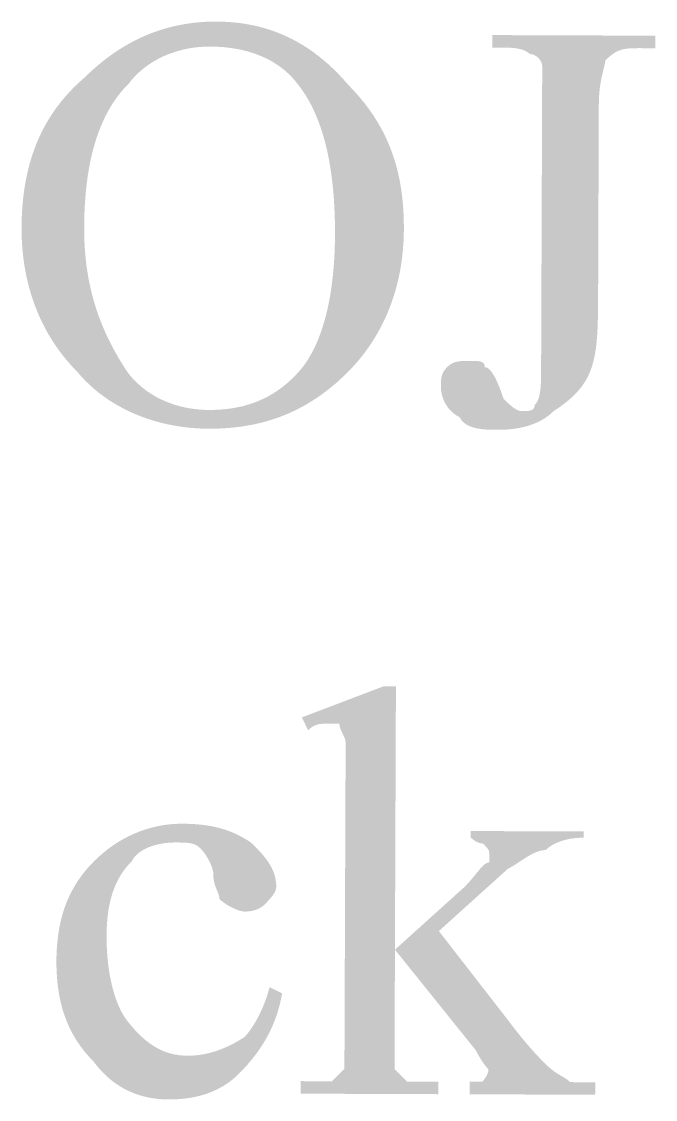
# Model space of a CAD drawing. Header units: millimetres. Extents: x -125 to 146, y -26 to 163.
# Drawn here: x 101.17 to 105.45, y 146.95 to 154.24 of the extents above; entities that cross this region are included whole.
import ezdxf

# ---------------------------------------------------------------- set-up
doc = ezdxf.new("R2010")
doc.units = ezdxf.units.MM
doc.header["$MEASUREMENT"] = 0
doc.layers.get('0').update_dxf_attribs({"color": 255, "linetype": 'CONTINUOUS'})

msp = doc.modelspace()

# ---------------------------------------------------------------- hatches: boundary and pattern name
at = {"true_color": 0x000007}
h = msp.add_hatch(color=7, dxfattribs=at)
h.paths.add_polyline_path([(102.4837, 154.2364), (102.5262, 154.2356), (102.5681, 154.2335), (102.6096, 154.2299), (102.6506, 154.2251), (102.6911, 154.2188), (102.7312, 154.2111), (102.7708, 154.2019), (102.81, 154.1913), (102.8487, 154.1793), (102.8869, 154.1657), (102.9246, 154.1507), (102.9619, 154.1341), (102.9987, 154.116), (103.0351, 154.0964), (103.071, 154.0751), (103.1065, 154.0523), (103.1415, 154.0278), (103.176, 154.0017), (103.2101, 153.974), (103.2438, 153.9446), (103.2769, 153.9134), (103.3097, 153.8806), (103.342, 153.8461), (103.3738, 153.8098), (103.4048, 153.7777), (103.4344, 153.7452), (103.4627, 153.7121), (103.4897, 153.6785), (103.5154, 153.6443), (103.5397, 153.6094), (103.5628, 153.574), (103.5845, 153.5378), (103.6048, 153.5009), (103.6239, 153.4632), (103.6416, 153.4247), (103.658, 153.3854), (103.673, 153.3452), (103.6868, 153.3041), (103.6992, 153.2621), (103.7103, 153.219), (103.72, 153.175), (103.7285, 153.1298), (103.7356, 153.0836), (103.7414, 153.0363), (103.7458, 152.9877), (103.7489, 152.938), (103.7507, 152.887), (103.7512, 152.8348), (103.7504, 152.787), (103.7482, 152.7398), (103.7447, 152.6931), (103.7399, 152.6469), (103.7338, 152.6012), (103.7264, 152.5562), (103.7176, 152.5116), (103.7075, 152.4677), (103.6961, 152.4244), (103.6834, 152.3817), (103.6693, 152.3397), (103.654, 152.2983), (103.6373, 152.2576), (103.6193, 152.2176), (103.5999, 152.1784), (103.5793, 152.1398), (103.5573, 152.102), (103.534, 152.065), (103.5094, 152.0287), (103.4835, 151.9933), (103.4563, 151.9587), (103.4277, 151.9249), (103.3978, 151.8919), (103.3666, 151.8599), (103.3345, 151.8289), (103.302, 151.7992), (103.2689, 151.7709), (103.2354, 151.7439), (103.2014, 151.7182), (103.1668, 151.6939), (103.1317, 151.6709), (103.096, 151.6492), (103.0598, 151.6288), (103.0229, 151.6098), (102.9853, 151.592), (102.9472, 151.5757), (102.9083, 151.5606), (102.8688, 151.5468), (102.8285, 151.5344), (102.7876, 151.5233), (102.7458, 151.5136), (102.7034, 151.5051), (102.6601, 151.498), (102.616, 151.4922), (102.5711, 151.4877), (102.5253, 151.4846), (102.4787, 151.4828), (102.4312, 151.4823), (102.3889, 151.4831), (102.3466, 151.4853), (102.3045, 151.4887), (102.2625, 151.4935), (102.2208, 151.4996), (102.1793, 151.5071), (102.1381, 151.5158), (102.0974, 151.5259), (102.0571, 151.5373), (102.0173, 151.55), (101.9781, 151.564), (101.9394, 151.5794), (101.9015, 151.5961), (101.8642, 151.6141), (101.8278, 151.6334), (101.7921, 151.654), (101.7574, 151.676), (101.7236, 151.6992), (101.6908, 151.7238), (101.659, 151.7498), (101.6284, 151.777), (101.5989, 151.8055), (101.5706, 151.8354), (101.5436, 151.8666), (101.5127, 151.8989), (101.483, 151.9321), (101.4547, 151.9661), (101.4277, 152.0009), (101.402, 152.0365), (101.3777, 152.073), (101.3547, 152.1102), (101.333, 152.1481), (101.3126, 152.1868), (101.2936, 152.2262), (101.2759, 152.2664), (101.2595, 152.3072), (101.2444, 152.3487), (101.2307, 152.3908), (101.2183, 152.4336), (101.2072, 152.477), (101.1975, 152.521), (101.189, 152.5655), (101.1819, 152.6107), (101.1761, 152.6564), (101.1717, 152.7026), (101.1685, 152.7493), (101.1667, 152.7966), (101.1662, 152.8443), (101.1671, 152.8968), (101.1693, 152.9484), (101.1728, 152.9991), (101.1778, 153.0489), (101.1841, 153.0978), (101.1918, 153.1458), (101.201, 153.193), (101.2116, 153.2393), (101.2237, 153.2846), (101.2372, 153.3291), (101.2523, 153.3727), (101.2689, 153.4154), (101.287, 153.4573), (101.3067, 153.4982), (101.328, 153.5382), (101.3508, 153.5774), (101.3753, 153.6157), (101.4014, 153.6531), (101.4292, 153.6896), (101.4586, 153.7252), (101.4897, 153.7599), (101.5225, 153.7937), (101.557, 153.8267), (101.5933, 153.8587), (101.6254, 153.8897), (101.6579, 153.9194), (101.6909, 153.9477), (101.7243, 153.9747), (101.7581, 154.0003), (101.7924, 154.0247), (101.8271, 154.0477), (101.8622, 154.0694), (101.8978, 154.0898), (101.9338, 154.1088), (101.9702, 154.1266), (102.0071, 154.143), (102.0444, 154.158), (102.0822, 154.1718), (102.1204, 154.1842), (102.159, 154.1953), (102.1981, 154.2051), (102.2376, 154.2135), (102.2775, 154.2207), (102.3179, 154.2265), (102.3587, 154.231), (102.3999, 154.2341), (102.4416, 154.2359)])
h.paths.add_polyline_path([(102.4408, 154.0673), (102.4143, 154.0669), (102.3879, 154.0657), (102.3615, 154.0636), (102.3353, 154.0606), (102.3092, 154.0567), (102.2833, 154.052), (102.2576, 154.0463), (102.2321, 154.0398), (102.207, 154.0324), (102.1821, 154.0241), (102.1577, 154.015), (102.1336, 154.0049), (102.11, 153.994), (102.0868, 153.9821), (102.0642, 153.9694), (102.0421, 153.9559), (102.0206, 153.9414), (101.9997, 153.926), (101.9795, 153.9098), (101.9599, 153.8927), (101.9411, 153.8746), (101.9231, 153.8558), (101.9059, 153.836), (101.8895, 153.8153), (101.8636, 153.7883), (101.839, 153.76), (101.8157, 153.7303), (101.7936, 153.6994), (101.7728, 153.6673), (101.7532, 153.6339), (101.7349, 153.5993), (101.7177, 153.5635), (101.7016, 153.5265), (101.6868, 153.4884), (101.6731, 153.4491), (101.6605, 153.4087), (101.6489, 153.3672), (101.6385, 153.3246), (101.6291, 153.2809), (101.6208, 153.2362), (101.6135, 153.1904), (101.6072, 153.1436), (101.6019, 153.0959), (101.5976, 153.0471), (101.5942, 152.9974), (101.5917, 152.9468), (101.5902, 152.8952), (101.5896, 152.8427), (101.59, 152.7902), (101.5918, 152.7389), (101.5948, 152.6889), (101.599, 152.6401), (101.6044, 152.5925), (101.611, 152.5461), (101.6186, 152.5008), (101.6273, 152.4566), (101.6371, 152.4134), (101.6478, 152.3713), (101.6596, 152.3301), (101.6722, 152.2898), (101.6857, 152.2504), (101.7001, 152.2119), (101.7153, 152.1742), (101.7312, 152.1372), (101.7479, 152.1011), (101.7653, 152.0656), (101.7833, 152.0308), (101.802, 151.9966), (101.8213, 151.963), (101.8411, 151.9299), (101.8615, 151.8974), (101.8823, 151.8653), (101.8985, 151.8446), (101.9156, 151.8246), (101.9335, 151.8056), (101.9522, 151.7875), (101.9716, 151.7702), (101.9917, 151.7538), (102.0124, 151.7383), (102.0339, 151.7237), (102.0558, 151.7099), (102.0784, 151.697), (102.1015, 151.6851), (102.125, 151.6739), (102.149, 151.6637), (102.1734, 151.6544), (102.1982, 151.6459), (102.2233, 151.6383), (102.2487, 151.6316), (102.2743, 151.6258), (102.3002, 151.6208), (102.3263, 151.6168), (102.3525, 151.6136), (102.3788, 151.6113), (102.4052, 151.6098), (102.4317, 151.6093), (102.4635, 151.6096), (102.4949, 151.6109), (102.5258, 151.613), (102.5563, 151.6161), (102.5863, 151.6201), (102.6158, 151.6252), (102.6449, 151.6312), (102.6735, 151.6382), (102.7017, 151.6463), (102.7294, 151.6554), (102.7567, 151.6655), (102.7835, 151.6768), (102.8099, 151.6892), (102.8358, 151.7026), (102.8612, 151.7173), (102.8862, 151.7331), (102.9108, 151.75), (102.9349, 151.7682), (102.9586, 151.7876), (102.9819, 151.8082), (103.0047, 151.83), (103.027, 151.8531), (103.0489, 151.8776), (103.0704, 151.9033), (103.0861, 151.9251), (103.1014, 151.9481), (103.1162, 151.9726), (103.1305, 151.9983), (103.1443, 152.0254), (103.1576, 152.0538), (103.1704, 152.0836), (103.1825, 152.1146), (103.1941, 152.147), (103.2051, 152.1808), (103.2154, 152.2159), (103.2252, 152.2523), (103.2342, 152.2901), (103.2426, 152.3292), (103.2503, 152.3696), (103.2573, 152.4114), (103.2636, 152.4545), (103.2691, 152.499), (103.2738, 152.5448), (103.2778, 152.592), (103.2809, 152.6405), (103.2833, 152.6904), (103.2847, 152.7416), (103.2854, 152.7941), (103.2851, 152.8517), (103.284, 152.9079), (103.282, 152.9628), (103.2791, 153.0164), (103.2754, 153.0687), (103.2707, 153.1196), (103.2652, 153.1693), (103.2587, 153.2176), (103.2514, 153.2646), (103.2432, 153.3102), (103.2341, 153.3546), (103.2241, 153.3976), (103.2132, 153.4393), (103.2015, 153.4797), (103.1888, 153.5188), (103.1753, 153.5566), (103.1609, 153.593), (103.1456, 153.6281), (103.1294, 153.6619), (103.1123, 153.6944), (103.0944, 153.7255), (103.0755, 153.7554), (103.0558, 153.7839), (103.0351, 153.8111), (103.0189, 153.8319), (103.0018, 153.8518), (102.9838, 153.8708), (102.9651, 153.8889), (102.9454, 153.9062), (102.925, 153.9226), (102.9039, 153.9381), (102.8819, 153.9528), (102.8592, 153.9665), (102.8358, 153.9794), (102.8116, 153.9914), (102.7868, 154.0025), (102.7613, 154.0127), (102.7351, 154.0221), (102.7083, 154.0306), (102.6808, 154.0382), (102.6528, 154.0449), (102.6241, 154.0507), (102.5949, 154.0557), (102.5651, 154.0598), (102.5348, 154.063), (102.504, 154.0653), (102.4726, 154.0667)])
for points in [[(104.3484, 154.0602), (104.3487, 154.1449), (105.452, 154.1408), (105.4517, 154.0561), (105.367, 154.0564), (105.3516, 154.0565), (105.337, 154.0565), (105.3231, 154.0564), (105.31, 154.0563), (105.2975, 154.0559), (105.2857, 154.0554), (105.2744, 154.0547), (105.2635, 154.0537), (105.2532, 154.0524), (105.2432, 154.0508), (105.2335, 154.0488), (105.2241, 154.0464), (105.215, 154.0436), (105.2059, 154.0402), (105.197, 154.0364), (105.1882, 154.032), (105.1794, 154.027), (105.1705, 154.0215), (105.1614, 154.0152), (105.1522, 154.0082), (105.1428, 154.0006), (105.1332, 153.9921), (105.1231, 153.9828), (105.1127, 153.9727), (105.1125, 153.9672), (105.1118, 153.9612), (105.1108, 153.9548), (105.1095, 153.9478), (105.1079, 153.9404), (105.106, 153.9324), (105.1038, 153.9239), (105.1015, 153.9147), (105.0991, 153.9051), (105.0965, 153.8948), (105.0939, 153.8838), (105.0912, 153.8723), (105.0885, 153.86), (105.0858, 153.8471), (105.0833, 153.8335), (105.0808, 153.8192), (105.0785, 153.8041), (105.0763, 153.7883), (105.0744, 153.7717), (105.0727, 153.7543), (105.0713, 153.7362), (105.0703, 153.7171), (105.0696, 153.6973), (105.0693, 153.6765), (105.0646, 152.4039), (105.0645, 152.3777), (105.0644, 152.3519), (105.0642, 152.3265), (105.064, 152.3016), (105.0637, 152.2771), (105.0634, 152.2531), (105.0629, 152.2295), (105.0623, 152.2064), (105.0615, 152.1837), (105.0606, 152.1614), (105.0595, 152.1396), (105.0582, 152.1182), (105.0567, 152.0972), (105.055, 152.0767), (105.053, 152.0567), (105.0507, 152.0371), (105.0481, 152.0179), (105.0452, 151.9992), (105.042, 151.9809), (105.0385, 151.963), (105.0345, 151.9456), (105.0302, 151.9287), (105.0255, 151.9121), (105.0204, 151.8961), (105.0148, 151.8804), (105.0088, 151.8652), (105.0023, 151.8504), (104.9954, 151.836), (104.9881, 151.8219), (104.9803, 151.8082), (104.9721, 151.7949), (104.9634, 151.7818), (104.9543, 151.7691), (104.9447, 151.7566), (104.9347, 151.7444), (104.9242, 151.7324), (104.9133, 151.7206), (104.9019, 151.7091), (104.89, 151.6977), (104.8777, 151.6865), (104.8649, 151.6754), (104.8517, 151.6645), (104.838, 151.6537), (104.8239, 151.643), (104.8093, 151.6323), (104.7942, 151.6218), (104.7786, 151.6112), (104.7626, 151.6007), (104.7518, 151.5904), (104.7405, 151.5805), (104.7288, 151.571), (104.7166, 151.562), (104.704, 151.5535), (104.691, 151.5454), (104.6775, 151.5377), (104.6636, 151.5305), (104.6492, 151.5237), (104.6344, 151.5174), (104.6192, 151.5115), (104.6035, 151.506), (104.5874, 151.501), (104.5709, 151.4964), (104.5539, 151.4923), (104.5364, 151.4886), (104.5186, 151.4854), (104.5003, 151.4826), (104.4815, 151.4802), (104.4623, 151.4783), (104.4427, 151.4769), (104.4226, 151.4758), (104.4021, 151.4752), (104.3812, 151.4751), (104.3704, 151.4751), (104.3592, 151.4752), (104.3477, 151.4754), (104.3359, 151.4757), (104.3239, 151.4761), (104.3117, 151.4767), (104.2994, 151.4775), (104.2871, 151.4786), (104.2748, 151.48), (104.2625, 151.4817), (104.2503, 151.4837), (104.2383, 151.4862), (104.2266, 151.4891), (104.2151, 151.4925), (104.2039, 151.4964), (104.1931, 151.5009), (104.1828, 151.5059), (104.1729, 151.5116), (104.1637, 151.5179), (104.155, 151.5249), (104.147, 151.5327), (104.1397, 151.5412), (104.1332, 151.5505), (104.1275, 151.5607), (104.1171, 151.5662), (104.1072, 151.5722), (104.0978, 151.5786), (104.0888, 151.5853), (104.0802, 151.5925), (104.0721, 151.5999), (104.0644, 151.6077), (104.0571, 151.6158), (104.0503, 151.6242), (104.044, 151.6329), (104.038, 151.6418), (104.0326, 151.651), (104.0275, 151.6604), (104.0229, 151.67), (104.0188, 151.6798), (104.0151, 151.6897), (104.0118, 151.6998), (104.009, 151.71), (104.0066, 151.7203), (104.0046, 151.7307), (104.0031, 151.7412), (104.0021, 151.7517), (104.0014, 151.7623), (104.0013, 151.7728), (104.0013, 151.7781), (104.0013, 151.7834), (104.0014, 151.7887), (104.0015, 151.794), (104.0017, 151.7993), (104.002, 151.8046), (104.0025, 151.8099), (104.003, 151.8152), (104.0037, 151.8205), (104.0045, 151.8257), (104.0056, 151.831), (104.0068, 151.8363), (104.0083, 151.8416), (104.0099, 151.8469), (104.0119, 151.8522), (104.0141, 151.8575), (104.0166, 151.8627), (104.0195, 151.868), (104.0226, 151.8733), (104.0262, 151.8786), (104.03, 151.8839), (104.0343, 151.8891), (104.039, 151.8944), (104.0441, 151.8997), (104.0494, 151.9047), (104.0547, 151.9094), (104.0601, 151.9136), (104.0655, 151.9174), (104.071, 151.9209), (104.0766, 151.924), (104.0823, 151.9268), (104.0881, 151.9293), (104.094, 151.9315), (104.1002, 151.9334), (104.1065, 151.9351), (104.113, 151.9365), (104.1197, 151.9377), (104.1267, 151.9386), (104.1339, 151.9394), (104.1414, 151.9401), (104.1492, 151.9406), (104.1573, 151.9409), (104.1658, 151.9412), (104.1746, 151.9413), (104.1837, 151.9414), (104.1933, 151.9414), (104.2032, 151.9414), (104.2136, 151.9414), (104.2188, 151.9414), (104.2241, 151.9413), (104.2294, 151.9412), (104.2345, 151.9411), (104.2396, 151.9409), (104.2446, 151.9406), (104.2495, 151.9402), (104.2543, 151.9397), (104.2589, 151.939), (104.2634, 151.9381), (104.2677, 151.9371), (104.2717, 151.9359), (104.2756, 151.9344), (104.2792, 151.9327), (104.2826, 151.9308), (104.2856, 151.9286), (104.2884, 151.9261), (104.2909, 151.9232), (104.293, 151.9201), (104.2948, 151.9166), (104.2962, 151.9127), (104.2972, 151.9085), (104.2979, 151.9038), (104.2981, 151.8987), (104.3034, 151.8983), (104.3086, 151.897), (104.3139, 151.8948), (104.3192, 151.8918), (104.3245, 151.888), (104.3298, 151.8834), (104.335, 151.878), (104.3403, 151.8719), (104.3456, 151.8651), (104.3508, 151.8575), (104.3561, 151.8492), (104.3614, 151.8403), (104.3666, 151.8307), (104.3719, 151.8204), (104.3771, 151.8096), (104.3824, 151.7981), (104.3876, 151.786), (104.3929, 151.7734), (104.3981, 151.7602), (104.4033, 151.7465), (104.4086, 151.7322), (104.4138, 151.7175), (104.4191, 151.7023), (104.4243, 151.6866), (104.4296, 151.6813), (104.4348, 151.676), (104.4401, 151.6708), (104.4454, 151.6656), (104.4506, 151.6604), (104.4559, 151.6554), (104.4612, 151.6505), (104.4665, 151.6457), (104.4717, 151.641), (104.477, 151.6366), (104.4823, 151.6323), (104.4876, 151.6282), (104.4928, 151.6243), (104.4981, 151.6206), (104.5034, 151.6173), (104.5087, 151.6142), (104.514, 151.6114), (104.5192, 151.6089), (104.5245, 151.6067), (104.5298, 151.6049), (104.5351, 151.6034), (104.5404, 151.6024), (104.5457, 151.6017), (104.551, 151.6015), (104.5563, 151.6015), (104.5615, 151.6015), (104.5668, 151.6015), (104.5719, 151.6016), (104.577, 151.6018), (104.5821, 151.602), (104.587, 151.6024), (104.5917, 151.6029), (104.5964, 151.6035), (104.6008, 151.6043), (104.6051, 151.6053), (104.6092, 151.6065), (104.6131, 151.608), (104.6167, 151.6096), (104.62, 151.6115), (104.6231, 151.6137), (104.6259, 151.6162), (104.6284, 151.619), (104.6306, 151.6222), (104.6324, 151.6257), (104.6338, 151.6295), (104.6349, 151.6338), (104.6356, 151.6384), (104.6358, 151.6435), (104.6409, 151.649), (104.6456, 151.6549), (104.6498, 151.6613), (104.6537, 151.6681), (104.6572, 151.6754), (104.6604, 151.6831), (104.6633, 151.6912), (104.6658, 151.6998), (104.668, 151.7089), (104.67, 151.7183), (104.6717, 151.7282), (104.6732, 151.7386), (104.6744, 151.7494), (104.6755, 151.7606), (104.6764, 151.7723), (104.6771, 151.7844), (104.6776, 151.797), (104.6781, 151.81), (104.6784, 151.8235), (104.6786, 151.8374), (104.6788, 151.8517), (104.6789, 151.8665), (104.679, 151.8817), (104.6791, 151.8973), (104.6857, 153.678), (104.6857, 153.6936), (104.6858, 153.7088), (104.6858, 153.7236), (104.6859, 153.7379), (104.6859, 153.7518), (104.686, 153.7653), (104.686, 153.7783), (104.6861, 153.7909), (104.6861, 153.803), (104.6862, 153.8147), (104.6862, 153.8259), (104.6862, 153.8367), (104.6863, 153.8471), (104.6863, 153.857), (104.6863, 153.8665), (104.6864, 153.8755), (104.6864, 153.8841), (104.6864, 153.8923), (104.6865, 153.9), (104.6865, 153.9073), (104.6865, 153.9141), (104.6865, 153.9205), (104.6866, 153.9264), (104.6866, 153.932), (104.6864, 153.9373), (104.6858, 153.9425), (104.6847, 153.9478), (104.6833, 153.9529), (104.6816, 153.9581), (104.6794, 153.9631), (104.677, 153.968), (104.6742, 153.9728), (104.6711, 153.9774), (104.6678, 153.9819), (104.6642, 153.9862), (104.6603, 153.9903), (104.6563, 153.9941), (104.652, 153.9978), (104.6476, 154.0011), (104.643, 154.0042), (104.6382, 154.0071), (104.6333, 154.0095), (104.6283, 154.0117), (104.6232, 154.0135), (104.618, 154.015), (104.6128, 154.016), (104.6075, 154.0167), (104.6022, 154.0169), (104.5968, 154.022), (104.5909, 154.0267), (104.5846, 154.031), (104.578, 154.0349), (104.5711, 154.0384), (104.564, 154.0416), (104.5566, 154.0444), (104.549, 154.0469), (104.5413, 154.0492), (104.5335, 154.0511), (104.5256, 154.0528), (104.5177, 154.0543), (104.5098, 154.0555), (104.5019, 154.0566), (104.4941, 154.0574), (104.4864, 154.0581), (104.4788, 154.0587), (104.4714, 154.0591), (104.4643, 154.0594), (104.4574, 154.0596), (104.4508, 154.0598), (104.4445, 154.0598), (104.4386, 154.0599), (104.4331, 154.0599)], [(103.6974, 149.7393), (103.6908, 147.9587), (104.1581, 148.3803), (104.1685, 148.3908), (104.1785, 148.4013), (104.188, 148.4117), (104.1972, 148.4221), (104.206, 148.4322), (104.2145, 148.4422), (104.2227, 148.452), (104.2305, 148.4615), (104.238, 148.4708), (104.2453, 148.4797), (104.2523, 148.4882), (104.259, 148.4963), (104.2656, 148.504), (104.2719, 148.5112), (104.2781, 148.5179), (104.284, 148.524), (104.2899, 148.5296), (104.2956, 148.5345), (104.3011, 148.5388), (104.3066, 148.5424), (104.3121, 148.5452), (104.3174, 148.5473), (104.3227, 148.5486), (104.328, 148.549), (104.328, 148.5492), (104.328, 148.5498), (104.328, 148.5508), (104.328, 148.5521), (104.328, 148.5537), (104.328, 148.5556), (104.3281, 148.5577), (104.3281, 148.5599), (104.3281, 148.5624), (104.3281, 148.5649), (104.3281, 148.5675), (104.3281, 148.5701), (104.3281, 148.5728), (104.3281, 148.5754), (104.3281, 148.5779), (104.3281, 148.5803), (104.3281, 148.5826), (104.3282, 148.5847), (104.3282, 148.5866), (104.3282, 148.5882), (104.3282, 148.5895), (104.3282, 148.5905), (104.3282, 148.5911), (104.3282, 148.5913), (104.3282, 148.5964), (104.3282, 148.6011), (104.3282, 148.6054), (104.3281, 148.6093), (104.3279, 148.613), (104.3276, 148.6164), (104.3272, 148.6196), (104.3267, 148.6227), (104.3261, 148.6255), (104.3253, 148.6283), (104.3243, 148.631), (104.323, 148.6337), (104.3216, 148.6363), (104.32, 148.639), (104.318, 148.6418), (104.3158, 148.6447), (104.3133, 148.6477), (104.3105, 148.6509), (104.3074, 148.6543), (104.3039, 148.658), (104.3001, 148.662), (104.2959, 148.6663), (104.2912, 148.671), (104.2862, 148.6761), (104.2859, 148.6761), (104.2853, 148.6762), (104.2843, 148.6762), (104.2828, 148.6763), (104.281, 148.6765), (104.2789, 148.6768), (104.2764, 148.6772), (104.2736, 148.6777), (104.2705, 148.6784), (104.2672, 148.6793), (104.2636, 148.6803), (104.2597, 148.6815), (104.2557, 148.683), (104.2514, 148.6847), (104.2469, 148.6866), (104.2423, 148.6888), (104.2375, 148.6914), (104.2327, 148.6942), (104.2276, 148.6973), (104.2226, 148.7009), (104.2174, 148.7047), (104.2122, 148.709), (104.2069, 148.7137), (104.2017, 148.7188), (104.2018, 148.7611), (104.9664, 148.7583), (104.9663, 148.7159), (104.9506, 148.7158), (104.9354, 148.7152), (104.9205, 148.7142), (104.9061, 148.7128), (104.8921, 148.7111), (104.8785, 148.709), (104.8654, 148.7066), (104.8527, 148.7038), (104.8404, 148.7008), (104.8285, 148.6975), (104.8171, 148.6939), (104.8061, 148.6901), (104.7956, 148.686), (104.7855, 148.6818), (104.7758, 148.6774), (104.7666, 148.6728), (104.7579, 148.668), (104.7496, 148.6632), (104.7417, 148.6582), (104.7343, 148.6531), (104.7274, 148.648), (104.7209, 148.6427), (104.7149, 148.6375), (104.7093, 148.6322), (104.6988, 148.6318), (104.6882, 148.6306), (104.6776, 148.6286), (104.667, 148.6259), (104.6564, 148.6225), (104.6458, 148.6186), (104.6352, 148.614), (104.6246, 148.609), (104.614, 148.6036), (104.6034, 148.5977), (104.5928, 148.5915), (104.5822, 148.5851), (104.5716, 148.5784), (104.5609, 148.5716), (104.5503, 148.5646), (104.5397, 148.5576), (104.5291, 148.5506), (104.5185, 148.5436), (104.5079, 148.5368), (104.4973, 148.5301), (104.4867, 148.5237), (104.4761, 148.5175), (104.4655, 148.5116), (104.4549, 148.5062), (103.9876, 148.0846), (104.4511, 147.4875), (104.4667, 147.4667), (104.4818, 147.4468), (104.4965, 147.4277), (104.5108, 147.4095), (104.5246, 147.3921), (104.538, 147.3754), (104.5509, 147.3596), (104.5635, 147.3444), (104.5755, 147.3301), (104.5872, 147.3164), (104.5984, 147.3034), (104.6091, 147.2912), (104.6194, 147.2795), (104.6293, 147.2686), (104.6388, 147.2582), (104.6478, 147.2485), (104.6563, 147.2393), (104.6645, 147.2308), (104.6722, 147.2227), (104.6794, 147.2152), (104.6862, 147.2083), (104.6926, 147.2018), (104.6985, 147.1958), (104.704, 147.1903), (104.7143, 147.1801), (104.7243, 147.1707), (104.7339, 147.1621), (104.7431, 147.1543), (104.7519, 147.147), (104.7605, 147.1404), (104.7687, 147.1344), (104.7766, 147.1288), (104.7842, 147.1237), (104.7916, 147.119), (104.7987, 147.1146), (104.8056, 147.1105), (104.8122, 147.1066), (104.8187, 147.1029), (104.825, 147.0993), (104.831, 147.0957), (104.837, 147.0922), (104.8428, 147.0885), (104.8485, 147.0848), (104.854, 147.0809), (104.8595, 147.0768), (104.8649, 147.0724), (104.8702, 147.0677), (104.8755, 147.0626), (104.8808, 147.0626), (104.8861, 147.0626), (104.8915, 147.0626), (104.8969, 147.0625), (104.9024, 147.0625), (104.9079, 147.0625), (104.9136, 147.0625), (104.9194, 147.0625), (104.9254, 147.0624), (104.9315, 147.0624), (104.9378, 147.0624), (104.9443, 147.0624), (104.951, 147.0623), (104.958, 147.0623), (104.9652, 147.0623), (104.9727, 147.0623), (104.9805, 147.0622), (104.9886, 147.0622), (104.9971, 147.0622), (105.0058, 147.0621), (105.015, 147.0621), (105.0245, 147.0621), (105.0345, 147.062), (105.0448, 147.062), (105.0445, 146.9773), (104.1952, 146.9805), (104.1955, 147.0651), (104.2008, 147.0651), (104.2061, 147.0651), (104.2113, 147.0651), (104.2165, 147.0651), (104.2216, 147.065), (104.2266, 147.065), (104.2315, 147.065), (104.2363, 147.065), (104.2409, 147.065), (104.2454, 147.065), (104.2497, 147.0649), (104.2537, 147.0649), (104.2576, 147.0649), (104.2612, 147.0649), (104.2646, 147.0649), (104.2677, 147.0649), (104.2704, 147.0649), (104.2729, 147.0649), (104.2751, 147.0648), (104.2769, 147.0648), (104.2783, 147.0648), (104.2793, 147.0648), (104.28, 147.0648), (104.2802, 147.0648), (104.2804, 147.065), (104.281, 147.0657), (104.282, 147.0667), (104.2834, 147.0681), (104.285, 147.0699), (104.2868, 147.0721), (104.2889, 147.0745), (104.2912, 147.0773), (104.2937, 147.0804), (104.2962, 147.0838), (104.2988, 147.0874), (104.3015, 147.0912), (104.3041, 147.0953), (104.3067, 147.0995), (104.3093, 147.104), (104.3117, 147.1086), (104.314, 147.1134), (104.3161, 147.1183), (104.318, 147.1233), (104.3196, 147.1284), (104.321, 147.1336), (104.322, 147.1388), (104.3226, 147.144), (104.3228, 147.1493), (104.3226, 147.1496), (104.322, 147.1502), (104.321, 147.1513), (104.3195, 147.1529), (104.3177, 147.1549), (104.3156, 147.1573), (104.3131, 147.1602), (104.3104, 147.1635), (104.3073, 147.1673), (104.3039, 147.1715), (104.3003, 147.1761), (104.2965, 147.1812), (104.2925, 147.1867), (104.2882, 147.1927), (104.2838, 147.1991), (104.2792, 147.2059), (104.2744, 147.2132), (104.2695, 147.221), (104.2646, 147.2291), (104.2595, 147.2378), (104.2543, 147.2468), (104.2491, 147.2563), (104.2439, 147.2663), (104.2387, 147.2766), (103.6908, 147.9587), (103.6886, 147.3634), (103.6886, 147.3528), (103.6886, 147.3422), (103.6885, 147.3317), (103.6885, 147.3212), (103.6884, 147.3108), (103.6884, 147.3005), (103.6884, 147.2903), (103.6883, 147.2803), (103.6883, 147.2703), (103.6883, 147.2606), (103.6882, 147.251), (103.6882, 147.2416), (103.6882, 147.2325), (103.6881, 147.2236), (103.6881, 147.2149), (103.6881, 147.2066), (103.688, 147.1985), (103.688, 147.1907), (103.688, 147.1833), (103.6879, 147.1762), (103.6879, 147.1695), (103.6879, 147.1631), (103.6879, 147.1572), (103.6879, 147.1517), (103.6929, 147.1466), (103.6976, 147.1419), (103.7019, 147.1376), (103.7058, 147.1336), (103.7095, 147.1299), (103.7129, 147.1265), (103.7161, 147.1232), (103.7191, 147.1202), (103.722, 147.1173), (103.7247, 147.1146), (103.7274, 147.1119), (103.73, 147.1092), (103.7327, 147.1065), (103.7354, 147.1038), (103.7381, 147.1011), (103.741, 147.0982), (103.744, 147.0951), (103.7472, 147.0919), (103.7506, 147.0885), (103.7542, 147.0848), (103.7582, 147.0808), (103.7625, 147.0765), (103.7671, 147.0718), (103.7722, 147.0667), (103.7775, 147.0667), (103.7828, 147.0667), (103.7882, 147.0666), (103.7938, 147.0666), (103.7994, 147.0666), (103.8053, 147.0666), (103.8113, 147.0666), (103.8177, 147.0665), (103.8243, 147.0665), (103.8312, 147.0665), (103.8386, 147.0665), (103.8463, 147.0664), (103.8545, 147.0664), (103.8631, 147.0664), (103.8723, 147.0663), (103.882, 147.0663), (103.8923, 147.0663), (103.9032, 147.0662), (103.9148, 147.0662), (103.927, 147.0661), (103.9401, 147.0661), (103.9538, 147.066), (103.9684, 147.066), (103.9839, 147.0659), (103.9836, 146.9813), (103.0522, 146.9847), (103.0525, 147.0694), (103.0631, 147.0693), (103.0737, 147.0693), (103.0842, 147.0692), (103.0947, 147.0692), (103.1051, 147.0692), (103.1154, 147.0691), (103.1256, 147.0691), (103.1356, 147.0691), (103.1456, 147.069), (103.1553, 147.069), (103.1649, 147.069), (103.1743, 147.0689), (103.1834, 147.0689), (103.1923, 147.0688), (103.201, 147.0688), (103.2093, 147.0688), (103.2174, 147.0688), (103.2252, 147.0687), (103.2326, 147.0687), (103.2397, 147.0687), (103.2464, 147.0686), (103.2528, 147.0686), (103.2587, 147.0686), (103.2642, 147.0686), (103.2693, 147.0736), (103.274, 147.0783), (103.2783, 147.0826), (103.2823, 147.0865), (103.286, 147.0902), (103.2894, 147.0936), (103.2927, 147.0968), (103.2957, 147.0998), (103.2986, 147.1027), (103.3013, 147.1054), (103.304, 147.1081), (103.3067, 147.1108), (103.3094, 147.1134), (103.3121, 147.1161), (103.3148, 147.1188), (103.3177, 147.1217), (103.3207, 147.1247), (103.324, 147.1279), (103.3274, 147.1313), (103.3311, 147.135), (103.3351, 147.1389), (103.3394, 147.1432), (103.3441, 147.1479), (103.3492, 147.1529), (103.3492, 147.1584), (103.3492, 147.1644), (103.3493, 147.1707), (103.3493, 147.1774), (103.3493, 147.1845), (103.3493, 147.192), (103.3494, 147.1997), (103.3494, 147.2078), (103.3494, 147.2162), (103.3495, 147.2248), (103.3495, 147.2337), (103.3495, 147.2429), (103.3496, 147.2523), (103.3496, 147.2618), (103.3496, 147.2716), (103.3497, 147.2815), (103.3497, 147.2916), (103.3497, 147.3018), (103.3498, 147.3121), (103.3498, 147.3225), (103.3499, 147.3329), (103.3499, 147.3435), (103.3499, 147.354), (103.35, 147.3646), (103.3559, 148.9759), (103.356, 149.0019), (103.3561, 149.0271), (103.3562, 149.0513), (103.3563, 149.0747), (103.3564, 149.0972), (103.3565, 149.1188), (103.3565, 149.1395), (103.3566, 149.1593), (103.3567, 149.1783), (103.3567, 149.1964), (103.3568, 149.2136), (103.3569, 149.2299), (103.3569, 149.2453), (103.357, 149.2599), (103.357, 149.2736), (103.3571, 149.2863), (103.3571, 149.2983), (103.3572, 149.3093), (103.3572, 149.3194), (103.3572, 149.3287), (103.3573, 149.3371), (103.3573, 149.3446), (103.3573, 149.3512), (103.3573, 149.3569), (103.3571, 149.3622), (103.3565, 149.3675), (103.3556, 149.3728), (103.3543, 149.3781), (103.3527, 149.3834), (103.3508, 149.3887), (103.3488, 149.394), (103.3465, 149.3994), (103.3441, 149.4047), (103.3416, 149.4101), (103.339, 149.4154), (103.3364, 149.4208), (103.3338, 149.4262), (103.3312, 149.4316), (103.3287, 149.437), (103.3263, 149.4425), (103.324, 149.4479), (103.322, 149.4534), (103.3201, 149.4589), (103.3185, 149.4644), (103.3172, 149.4699), (103.3163, 149.4755), (103.3157, 149.4811), (103.3155, 149.4867), (103.3104, 149.4867), (103.3057, 149.4867), (103.3014, 149.4868), (103.2975, 149.4868), (103.2938, 149.4868), (103.2904, 149.4868), (103.2871, 149.4868), (103.2841, 149.4868), (103.2813, 149.4868), (103.2785, 149.4868), (103.2758, 149.4868), (103.2732, 149.4869), (103.2705, 149.4869), (103.2678, 149.4869), (103.2651, 149.4869), (103.2622, 149.4869), (103.2592, 149.4869), (103.256, 149.4869), (103.2525, 149.4869), (103.2489, 149.4869), (103.2449, 149.487), (103.2406, 149.487), (103.2359, 149.487), (103.2308, 149.487), (103.2255, 149.487), (103.2202, 149.487), (103.2149, 149.487), (103.2097, 149.4869), (103.2044, 149.4867), (103.1991, 149.4864), (103.1938, 149.486), (103.1885, 149.4855), (103.1832, 149.4848), (103.1779, 149.484), (103.1726, 149.4829), (103.1673, 149.4816), (103.162, 149.4801), (103.1567, 149.4784), (103.1514, 149.4763), (103.1461, 149.474), (103.1408, 149.4714), (103.1355, 149.4684), (103.1302, 149.4651), (103.1249, 149.4614), (103.1196, 149.4573), (103.1143, 149.4528), (103.109, 149.4479), (103.1037, 149.4425), (103.0616, 149.53), (103.6128, 149.7396)], [(102.9277, 147.6625), (102.9219, 147.6312), (102.9152, 147.6008), (102.9077, 147.5712), (102.8995, 147.5425), (102.8905, 147.5145), (102.8808, 147.4874), (102.8704, 147.461), (102.8595, 147.4354), (102.8479, 147.4105), (102.8358, 147.3864), (102.8232, 147.3629), (102.8101, 147.3401), (102.7966, 147.318), (102.7827, 147.2966), (102.7684, 147.2757), (102.7538, 147.2555), (102.7388, 147.2358), (102.7237, 147.2168), (102.7083, 147.1982), (102.6927, 147.1803), (102.677, 147.1628), (102.6612, 147.1458), (102.6453, 147.1293), (102.6294, 147.1133), (102.6129, 147.0979), (102.596, 147.0834), (102.5788, 147.0697), (102.5612, 147.0569), (102.5433, 147.0449), (102.525, 147.0336), (102.5065, 147.0232), (102.4876, 147.0134), (102.4685, 147.0045), (102.4491, 146.9962), (102.4295, 146.9887), (102.4096, 146.9818), (102.3896, 146.9756), (102.3693, 146.97), (102.3489, 146.9651), (102.3284, 146.9607), (102.3077, 146.957), (102.2868, 146.9538), (102.2659, 146.9512), (102.2449, 146.9491), (102.2239, 146.9475), (102.2027, 146.9464), (102.1816, 146.9458), (102.1604, 146.9457), (102.1342, 146.9462), (102.1084, 146.9476), (102.0831, 146.9499), (102.0582, 146.9531), (102.0337, 146.9572), (102.0097, 146.9621), (101.9861, 146.9679), (101.963, 146.9746), (101.9403, 146.9822), (101.9181, 146.9907), (101.8963, 147), (101.8749, 147.0102), (101.854, 147.0213), (101.8336, 147.0333), (101.8135, 147.0462), (101.794, 147.0599), (101.7748, 147.0745), (101.7562, 147.09), (101.7379, 147.1064), (101.7201, 147.1237), (101.7028, 147.1418), (101.6859, 147.1609), (101.6694, 147.1808), (101.6534, 147.2015), (101.6327, 147.223), (101.613, 147.2449), (101.5941, 147.2673), (101.5761, 147.2902), (101.559, 147.3136), (101.5428, 147.3376), (101.5274, 147.3621), (101.513, 147.3872), (101.4994, 147.4128), (101.4867, 147.4391), (101.4749, 147.4661), (101.464, 147.4936), (101.4539, 147.5219), (101.4448, 147.5508), (101.4365, 147.5804), (101.4291, 147.6108), (101.4226, 147.6419), (101.417, 147.6738), (101.4123, 147.7065), (101.4084, 147.74), (101.4055, 147.7743), (101.4034, 147.8095), (101.4022, 147.8455), (101.4019, 147.8825), (101.4025, 147.9191), (101.4039, 147.9548), (101.4063, 147.9897), (101.4095, 148.0237), (101.4136, 148.057), (101.4185, 148.0894), (101.4244, 148.1211), (101.4311, 148.152), (101.4387, 148.1822), (101.4472, 148.2117), (101.4566, 148.2404), (101.4668, 148.2685), (101.4779, 148.2959), (101.49, 148.3227), (101.5028, 148.3488), (101.5166, 148.3744), (101.5312, 148.3993), (101.5468, 148.4237), (101.5632, 148.4475), (101.5805, 148.4707), (101.5986, 148.4935), (101.6177, 148.5158), (101.6376, 148.5375), (101.6584, 148.5588), (101.6799, 148.5795), (101.7017, 148.5993), (101.724, 148.6181), (101.7467, 148.6361), (101.7697, 148.6532), (101.7931, 148.6695), (101.8168, 148.6848), (101.8408, 148.6993), (101.8651, 148.7129), (101.8897, 148.7256), (101.9145, 148.7374), (101.9396, 148.7483), (101.9648, 148.7584), (101.9903, 148.7675), (102.016, 148.7758), (102.0418, 148.7832), (102.0678, 148.7897), (102.0939, 148.7954), (102.12, 148.8001), (102.1463, 148.804), (102.1727, 148.807), (102.1991, 148.8091), (102.2255, 148.8103), (102.252, 148.8107), (102.278, 148.8103), (102.3032, 148.8096), (102.3277, 148.8084), (102.3514, 148.8068), (102.3743, 148.8047), (102.3966, 148.8022), (102.4182, 148.7992), (102.4392, 148.7959), (102.4596, 148.792), (102.4795, 148.7878), (102.4989, 148.7831), (102.5178, 148.7779), (102.5362, 148.7723), (102.5543, 148.7663), (102.5719, 148.7599), (102.5893, 148.753), (102.6063, 148.7456), (102.6231, 148.7378), (102.6396, 148.7296), (102.6559, 148.721), (102.672, 148.7119), (102.6881, 148.7023), (102.704, 148.6923), (102.7198, 148.6819), (102.7304, 148.6713), (102.7409, 148.6607), (102.7513, 148.65), (102.7616, 148.6392), (102.7718, 148.6284), (102.7818, 148.6175), (102.7915, 148.6065), (102.801, 148.5954), (102.8103, 148.5841), (102.8191, 148.5727), (102.8277, 148.561), (102.8358, 148.5492), (102.8434, 148.5372), (102.8506, 148.5249), (102.8573, 148.5123), (102.8634, 148.4995), (102.8689, 148.4864), (102.8738, 148.473), (102.8781, 148.4593), (102.8816, 148.4452), (102.8844, 148.4307), (102.8865, 148.4159), (102.8877, 148.4006), (102.8881, 148.385), (102.8878, 148.3797), (102.8872, 148.3744), (102.8861, 148.3691), (102.8847, 148.3638), (102.8828, 148.3585), (102.8807, 148.3532), (102.8782, 148.348), (102.8754, 148.3427), (102.8723, 148.3374), (102.8689, 148.3321), (102.8653, 148.3268), (102.8614, 148.3216), (102.8573, 148.3163), (102.853, 148.311), (102.8485, 148.3057), (102.8439, 148.3005), (102.8391, 148.2952), (102.8341, 148.2899), (102.8291, 148.2846), (102.824, 148.2794), (102.8188, 148.2741), (102.8135, 148.2688), (102.8082, 148.2636), (102.8029, 148.2583), (102.8027, 148.2581), (102.8021, 148.2575), (102.8009, 148.2565), (102.7994, 148.2552), (102.7974, 148.2536), (102.795, 148.2517), (102.7921, 148.2496), (102.7888, 148.2474), (102.785, 148.245), (102.7808, 148.2424), (102.7762, 148.2399), (102.7711, 148.2372), (102.7656, 148.2346), (102.7596, 148.232), (102.7532, 148.2295), (102.7464, 148.2271), (102.7391, 148.2249), (102.7314, 148.2228), (102.7232, 148.221), (102.7146, 148.2194), (102.7056, 148.2181), (102.6961, 148.2172), (102.6861, 148.2166), (102.6758, 148.2164), (102.6703, 148.2167), (102.6643, 148.2173), (102.658, 148.2184), (102.6513, 148.2198), (102.6443, 148.2217), (102.637, 148.2238), (102.6295, 148.2263), (102.6218, 148.2292), (102.614, 148.2323), (102.606, 148.2357), (102.598, 148.2393), (102.5899, 148.2432), (102.5818, 148.2473), (102.5738, 148.2516), (102.5658, 148.2561), (102.558, 148.2608), (102.5503, 148.2656), (102.5428, 148.2705), (102.5355, 148.2755), (102.5285, 148.2807), (102.5219, 148.2859), (102.5155, 148.2911), (102.5096, 148.2964), (102.5041, 148.3017), (102.5039, 148.307), (102.5033, 148.3123), (102.5024, 148.3177), (102.5011, 148.3231), (102.4995, 148.3286), (102.4976, 148.3342), (102.4956, 148.3398), (102.4933, 148.3457), (102.4909, 148.3516), (102.4884, 148.3578), (102.4858, 148.3641), (102.4832, 148.3706), (102.4806, 148.3773), (102.478, 148.3843), (102.4755, 148.3915), (102.4731, 148.399), (102.4709, 148.4068), (102.4688, 148.415), (102.467, 148.4234), (102.4654, 148.4322), (102.4641, 148.4414), (102.4632, 148.4509), (102.4626, 148.4608), (102.4624, 148.4712), (102.4622, 148.4767), (102.4616, 148.4826), (102.4606, 148.4889), (102.4592, 148.4955), (102.4574, 148.5024), (102.4553, 148.5096), (102.4528, 148.517), (102.4501, 148.5246), (102.447, 148.5323), (102.4437, 148.5401), (102.4401, 148.548), (102.4363, 148.556), (102.4322, 148.5639), (102.428, 148.5718), (102.4235, 148.5797), (102.4189, 148.5874), (102.4142, 148.595), (102.4093, 148.6024), (102.4043, 148.6096), (102.3993, 148.6165), (102.3941, 148.6231), (102.3889, 148.6294), (102.3836, 148.6353), (102.3784, 148.6409), (102.3731, 148.6459), (102.3678, 148.6506), (102.3625, 148.6549), (102.3571, 148.6588), (102.3516, 148.6623), (102.3461, 148.6654), (102.3404, 148.6683), (102.3346, 148.6708), (102.3286, 148.673), (102.3225, 148.675), (102.3162, 148.6767), (102.3097, 148.6781), (102.303, 148.6794), (102.296, 148.6804), (102.2888, 148.6813), (102.2813, 148.682), (102.2735, 148.6825), (102.2654, 148.6829), (102.257, 148.6833), (102.2482, 148.6835), (102.239, 148.6836), (102.2295, 148.6837), (102.2196, 148.6838), (102.2092, 148.6838), (102.1933, 148.6837), (102.1775, 148.683), (102.1617, 148.682), (102.1461, 148.6805), (102.1306, 148.6786), (102.1152, 148.6762), (102.1001, 148.6734), (102.0853, 148.6702), (102.0707, 148.6665), (102.0565, 148.6623), (102.0426, 148.6577), (102.0292, 148.6527), (102.0161, 148.6473), (102.0036, 148.6414), (101.9916, 148.635), (101.9801, 148.6282), (101.9692, 148.621), (101.9589, 148.6133), (101.9493, 148.6052), (101.9404, 148.5966), (101.9322, 148.5876), (101.9248, 148.5781), (101.9182, 148.5683), (101.9124, 148.5579), (101.8969, 148.5419), (101.8823, 148.5254), (101.8685, 148.5085), (101.8555, 148.4911), (101.8433, 148.4733), (101.832, 148.455), (101.8214, 148.4363), (101.8115, 148.4172), (101.8024, 148.3976), (101.794, 148.3775), (101.7863, 148.3571), (101.7793, 148.3362), (101.7729, 148.3148), (101.7672, 148.293), (101.7621, 148.2707), (101.7576, 148.248), (101.7537, 148.2249), (101.7503, 148.2013), (101.7475, 148.1773), (101.7453, 148.1528), (101.7435, 148.1279), (101.7423, 148.1026), (101.7415, 148.0768), (101.7412, 148.0505), (101.7413, 148.0238), (101.7419, 147.9971), (101.7429, 147.9704), (101.7443, 147.944), (101.7462, 147.9177), (101.7485, 147.8916), (101.7513, 147.8657), (101.7545, 147.8401), (101.7582, 147.8148), (101.7623, 147.7899), (101.7668, 147.7653), (101.7718, 147.7412), (101.7772, 147.7175), (101.7831, 147.6943), (101.7894, 147.6716), (101.7961, 147.6495), (101.8033, 147.628), (101.811, 147.6071), (101.8191, 147.5869), (101.8276, 147.5674), (101.8366, 147.5486), (101.846, 147.5306), (101.8558, 147.5134), (101.8661, 147.4971), (101.8819, 147.4763), (101.8978, 147.4564), (101.9136, 147.4374), (101.9295, 147.4192), (101.9455, 147.402), (101.9616, 147.3856), (101.9778, 147.3701), (101.9942, 147.3555), (102.0107, 147.3418), (102.0273, 147.3289), (102.0442, 147.317), (102.0612, 147.3059), (102.0785, 147.2957), (102.096, 147.2863), (102.1138, 147.2779), (102.1318, 147.2703), (102.1502, 147.2636), (102.1689, 147.2578), (102.1879, 147.2529), (102.2072, 147.2489), (102.2269, 147.2457), (102.2471, 147.2434), (102.2676, 147.242), (102.2885, 147.2415), (102.3044, 147.2417), (102.3203, 147.2423), (102.3362, 147.2433), (102.3521, 147.2448), (102.3679, 147.2467), (102.3838, 147.2491), (102.3998, 147.2519), (102.4157, 147.2552), (102.4316, 147.2589), (102.4476, 147.263), (102.4635, 147.2676), (102.4795, 147.2726), (102.4955, 147.278), (102.5115, 147.2839), (102.5275, 147.2903), (102.5435, 147.297), (102.5596, 147.3042), (102.5757, 147.3119), (102.5918, 147.32), (102.6079, 147.3285), (102.624, 147.3375), (102.6402, 147.3469), (102.6564, 147.3568), (102.6726, 147.3671), (102.6782, 147.3728), (102.6841, 147.3794), (102.6904, 147.3868), (102.697, 147.395), (102.704, 147.4041), (102.7112, 147.4139), (102.7186, 147.4245), (102.7262, 147.4359), (102.734, 147.448), (102.7418, 147.4608), (102.7498, 147.4743), (102.7578, 147.4885), (102.7657, 147.5034), (102.7737, 147.5188), (102.7816, 147.535), (102.7894, 147.5517), (102.797, 147.569), (102.8044, 147.5869), (102.8117, 147.6053), (102.8186, 147.6243), (102.8253, 147.6438), (102.8317, 147.6638), (102.8376, 147.6842), (102.8432, 147.7051)]]:
    msp.add_hatch(color=7, dxfattribs=at).paths.add_polyline_path(points)

doc.saveas('drawing.dxf')
